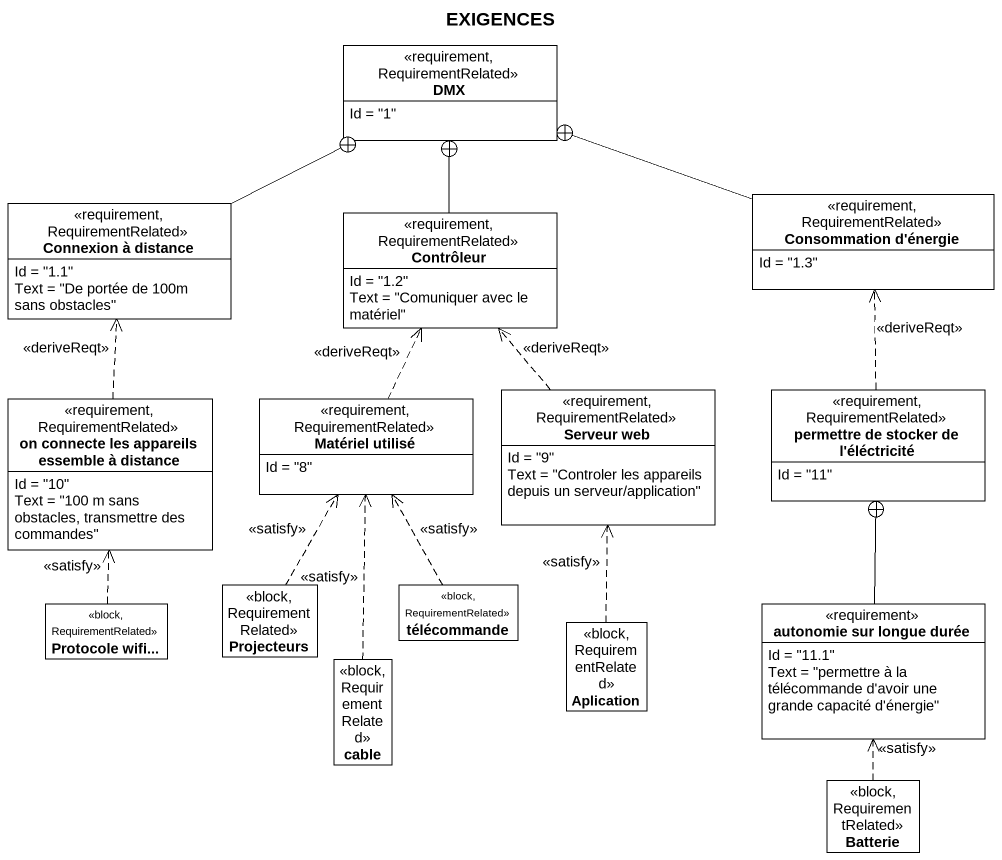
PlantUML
@startuml
title EXIGENCES
hide circle
hide empty members
class DMX <<requirement, RequirementRelated>> {
  Id = "1"
}
class "Connexion à distance" as Connexion_à_distance <<requirement, RequirementRelated>> {
  Id = "1.1"
  Text = "De portée de 100m sans obstacles"
}
class Contrôleur <<requirement, RequirementRelated>> {
  Id = "1.2"
  Text = "Comuniquer avec le matériel"
}
class "Consommation d'énergie" as Consommation_d_énergie <<requirement, RequirementRelated>> {
  Id = "1.3"
}
class "on connecte les appareils essemble à distance" as on_connecte_les_appareils <<requirement, RequirementRelated>> {
  Id = "10"
  Text = "100 m sans obstacles, transmettre des commandes"
}
class "Matériel utilisé" as Matériel_utilisé <<requirement, RequirementRelated>> {
  Id = "8"
}
class "Serveur web" as Serveur_web <<requirement, RequirementRelated>> {
  Id = "9"
  Text = "Controler les appareils depuis un serveur/application"
}
class "permettre de stocker de l'éléctricité" as permettre_de_stocker_de_l <<requirement, RequirementRelated>> {
  Id = "11"
}
class Projecteurs <<block, RequirementRelated>>
class télécommande <<block, RequirementRelated>>
class "Protocole wifi..." as Protocole_wifi <<block, RequirementRelated>>
class Aplication <<block, RequirementRelated>>
class "autonomie sur longue durée" as autonomie_sur_longue_durée <<requirement>> {
  Id = "11.1"
  Text = "permettre à la télécommande d'avoir une grande capacité d'énergie"
}
class cable <<block, RequirementRelated>>
class Batterie <<block, RequirementRelated>>
Connexion_à_distance -right-+ DMX
Contrôleur -up-+ DMX
Consommation_d_énergie -left-+ DMX
on_connecte_les_appareils .up.> Connexion_à_distance : <<deriveReqt>>
Matériel_utilisé .up.> Contrôleur : <<deriveReqt>>
Serveur_web .up.> Contrôleur : <<deriveReqt>>
permettre_de_stocker_de_l .up.> Consommation_d_énergie : <<deriveReqt>>
Projecteurs .up.> Matériel_utilisé : <<satisfy>>
télécommande .up.> Matériel_utilisé : <<satisfy>>
Protocole_wifi .up.> on_connecte_les_appareils : <<satisfy>>
Aplication .up.> Serveur_web : <<satisfy>>
autonomie_sur_longue_durée -up-+ permettre_de_stocker_de_l
cable .up.> Matériel_utilisé : <<satisfy>>
Batterie .up.> autonomie_sur_longue_durée : <<satisfy>>
@enduml
